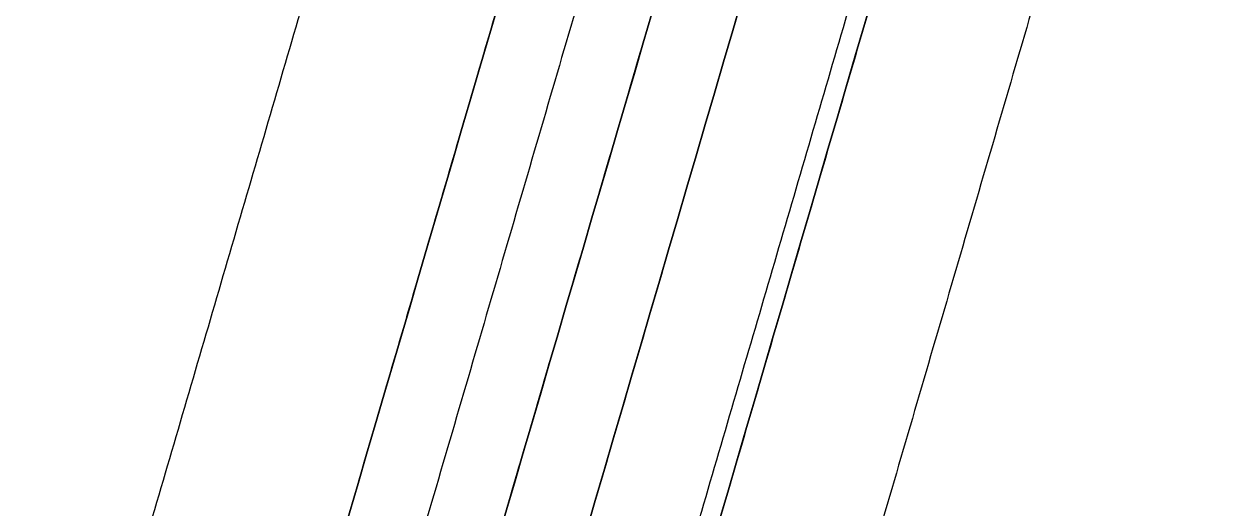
# Model space of a CAD drawing. Header units: millimetres. Extents: x -153 to 394, y -76 to 487.
# Drawn here: x 366.26 to 392.41, y 381.57 to 392.21 of the extents above; entities that cross this region are included whole.
import ezdxf

# ---------------------------------------------------------------- set-up
doc = ezdxf.new("R2010")
doc.units = ezdxf.units.MM
doc.layers.add('Livello 01', color=7, linetype='Continuous', true_color=0x000000)

msp = doc.modelspace()

# ---------------------------------------------------------------- linework, layer by layer
at = {"layer": 'Livello 01'}
for points, degree in [([(361.704, 323.25, 401.501), (370.292, 352.611, 268.538), (378.879, 381.972, 135.576), (387.467, 411.333, 2.613)], 3), ([(387.467, 411.333, 2.613), (374.586, 367.291, 202.057), (361.704, 323.25, 401.501)], 2), ([(387.467, 411.333, 2.613), (378.879, 381.972, 135.576), (370.292, 352.611, 268.538), (361.704, 323.25, 401.501)], 3), ([(380.784, 406.644, 2.613), (372.721, 379.105, 127.613), (364.659, 351.566, 252.614), (356.596, 324.026, 377.615)], 3), ([(356.596, 324.026, 377.615), (364.659, 351.566, 252.614), (372.721, 379.105, 127.613), (380.784, 406.644, 2.613)], 3), ([(373.621, 382.178, 113.666), (377.202, 394.411, 58.139), (380.784, 406.644, 2.613)], 2), ([(382.387, 406.212, 2.613), (369.551, 362.324, 201.364), (356.714, 318.435, 400.116)], 2), ([(392.407, 406.212, 2.613), (379.551, 362.256, 201.672), (366.694, 318.299, 400.73)], 2), ([(387.328, 401.092, 2.613), (378.786, 371.889, 134.857), (370.245, 342.687, 267.101), (361.704, 313.485, 399.345)], 3), ([(361.704, 313.485, 399.345), (370.245, 342.687, 267.101), (378.786, 371.889, 134.857), (387.328, 401.092, 2.613)], 3), ([(387.328, 401.092, 2.613), (374.516, 357.288, 200.979), (361.704, 313.485, 399.345)], 2), ([(350.608, 318.248, 375.955), (362.648, 359.374, 189.284), (374.689, 400.501, 2.613)], 2), ([(362.584, 318.086, 376.692), (374.648, 359.293, 189.652), (386.713, 400.501, 2.613)], 2), ([(356.596, 312.307, 375.033), (364.603, 339.657, 250.893), (372.61, 367.007, 126.753), (380.617, 394.357, 2.613)], 3), ([(380.617, 394.357, 2.613), (372.61, 367.007, 126.753), (364.603, 339.657, 250.893), (356.596, 312.307, 375.033)], 3), ([(361.666, 329.625, 296.43), (371.142, 361.991, 149.522), (380.617, 394.357, 2.613)], 2)]:
    msp.add_open_spline(points, degree=degree, dxfattribs=at)

doc.saveas('drawing.dxf')
